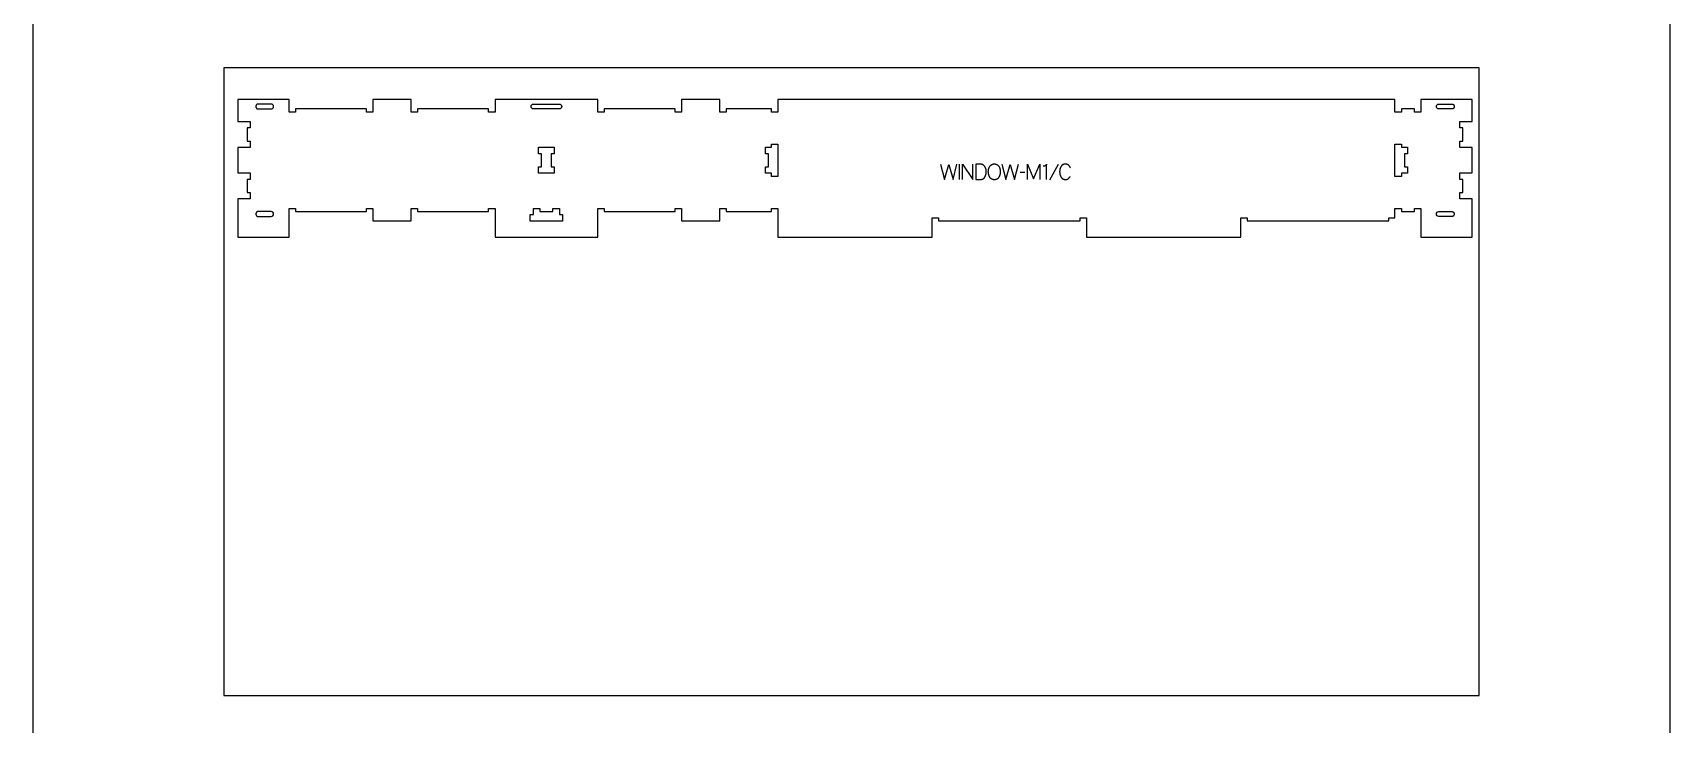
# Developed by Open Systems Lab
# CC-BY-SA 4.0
# Model space of a CAD drawing. Extents: x 0 to 4485, y 0 to 8771.
# Drawn here: x 0 to 3183, y 2387 to 3731 of the extents above; entities that cross this region are included whole.
import ezdxf

# ---------------------------------------------------------------- set-up
doc = ezdxf.new("R2010")
doc.units = 0
for name, color, linetype in [('0_SHEET_SPRUCEPLY_2440X122', 1, 'CONTINUOUS'), ('1_ANYTOOL_1MMDEEP_LABELS_S', 2, 'CONTINUOUS'), ('3_ANYTOOL_CUTTHROUGH_INSID', 4, 'CONTINUOUS'), ('4_ANYTOOL_CUTTHROUGH_OUTSI', 5, 'CONTINUOUS'), ('DONOTCUT', 7, 'CONTINUOUS')]:
    doc.layers.add(name, color=color, linetype=linetype)

msp = doc.modelspace()

# ---------------------------------------------------------------- linework, layer by layer
at = {"layer": '0_SHEET_SPRUCEPLY_2440X122'}
msp.add_lwpolyline([(371.7, 3662.6), (371.7, 2442.6), (2811.7, 2442.6), (2811.7, 3662.6)], close=True, dxfattribs=at)
at = {"layer": '1_ANYTOOL_1MMDEEP_LABELS_S', "color": 2}
for points in [[(1764.7, 3475.3), (1772.4, 3445.3), (1780.8, 3474.4), (1789.3, 3445.3), (1796.8, 3475.3)], [(1801.2, 3475.3), (1801.2, 3445.3)], [(1807.2, 3445.3), (1807.2, 3475.3), (1827.3, 3445.3), (1827.3, 3475.3)], [(1884.1, 3475.3), (1891.8, 3445.3), (1900.2, 3474.4), (1908.7, 3445.3), (1916.2, 3475.3)], [(1933.6, 3445.3), (1933.6, 3475.3), (1945.6, 3446.9), (1957.6, 3475.2), (1957.6, 3445.3)], [(1971, 3445.3), (1971, 3475.3), (1971, 3475.2), (1970.9, 3475), (1970.9, 3474.9), (1970.9, 3474.8), (1970.9, 3474.6), (1970.8, 3474.5), (1970.8, 3474.3), (1970.7, 3474.2), (1970.7, 3474.1), (1970.6, 3474), (1970.6, 3473.9), (1970.5, 3473.8), (1970.5, 3473.8), (1970.5, 3473.7), (1970.5, 3473.7), (1970.4, 3473.6), (1970.4, 3473.5), (1970.3, 3473.5), (1970.3, 3473.4), (1970.3, 3473.4), (1970.2, 3473.3), (1970.2, 3473.3), (1970.1, 3473.2), (1970.1, 3473.2), (1970.1, 3473.1), (1970, 3473.1), (1970, 3473), (1969.9, 3473), (1969.9, 3472.9), (1969.8, 3472.9), (1969.8, 3472.8), (1969.7, 3472.8), (1969.6, 3472.7), (1969.5, 3472.6), (1969.4, 3472.5), (1969.3, 3472.4), (1969.2, 3472.4), (1969.1, 3472.3), (1968.9, 3472.2), (1968.8, 3472.1), (1968.7, 3472.1), (1968.5, 3472), (1968.4, 3471.9), (1968.1, 3471.8), (1967.8, 3471.7), (1967.5, 3471.6), (1967.2, 3471.5), (1967, 3471.4), (1966.7, 3471.3), (1966.4, 3471.3), (1966.1, 3471.2), (1965.9, 3471.2), (1965.6, 3471.1), (1965.3, 3471.1), (1965.1, 3471), (1964.8, 3471), (1964.5, 3471), (1964.3, 3471), (1964, 3471)], [(1993.7, 3474.8), (1976.5, 3444.1)], [(2017.3, 3467.8), (2017.2, 3468.2), (2017, 3468.6), (2016.8, 3469), (2016.6, 3469.4), (2016.4, 3469.7), (2016.2, 3470.1), (2016, 3470.4), (2015.8, 3470.8), (2015.5, 3471.1), (2015.3, 3471.4), (2015, 3471.7), (2014.7, 3472), (2014.5, 3472.3), (2014.2, 3472.6), (2013.9, 3472.9), (2013.6, 3473.2), (2013.4, 3473.3), (2013.3, 3473.4), (2013.1, 3473.6), (2012.9, 3473.7), (2012.8, 3473.8), (2012.6, 3473.9), (2012.4, 3474), (2012.3, 3474.1), (2012.1, 3474.2), (2011.9, 3474.3), (2011.7, 3474.4), (2011.5, 3474.5), (2011.4, 3474.6), (2011.2, 3474.6), (2011, 3474.7), (2010.8, 3474.8), (2010.6, 3474.8), (2010.4, 3474.9), (2010.2, 3475), (2010, 3475), (2009.8, 3475.1), (2009.6, 3475.1), (2009.4, 3475.1), (2009.2, 3475.2), (2009, 3475.2), (2008.8, 3475.2), (2008.6, 3475.3), (2008.3, 3475.3), (2008.1, 3475.3), (2007.9, 3475.3), (2007.7, 3475.3), (2007.5, 3475.3), (2007.1, 3475.3), (2006.8, 3475.3), (2006.5, 3475.3), (2006.1, 3475.2), (2005.8, 3475.2), (2005.5, 3475.1), (2005.2, 3475.1), (2004.9, 3475), (2004.6, 3474.9), (2004.3, 3474.8), (2004, 3474.7), (2003.7, 3474.6), (2003.4, 3474.5), (2003.3, 3474.5), (2003.1, 3474.4), (2003, 3474.3), (2002.9, 3474.3), (2002.7, 3474.2), (2002.6, 3474.1), (2002.5, 3474.1), (2002.4, 3474), (2002.2, 3473.9), (2002.1, 3473.8), (2002, 3473.7), (2001.9, 3473.6), (2001.7, 3473.6), (2001.6, 3473.5), (2001.4, 3473.3), (2001.1, 3473.1), (2000.9, 3472.9), (2000.7, 3472.7), (2000.5, 3472.4), (2000.3, 3472.2), (2000.1, 3472), (1999.9, 3471.7), (1999.7, 3471.4), (1999.5, 3471.2), (1999.3, 3470.9), (1999.1, 3470.6), (1998.8, 3470), (1998.5, 3469.4), (1998.2, 3468.8), (1997.9, 3468.2), (1997.6, 3467.6), (1997.4, 3467), (1997.2, 3466.3), (1997, 3465.7), (1996.9, 3465), (1996.7, 3464.4), (1996.6, 3463.7), (1996.5, 3463.1), (1996.4, 3462.4), (1996.4, 3461.7), (1996.3, 3461), (1996.3, 3460.3), (1996.3, 3459.6), (1996.4, 3458.9), (1996.4, 3458.2), (1996.5, 3457.6), (1996.6, 3456.9), (1996.7, 3456.2), (1996.9, 3455.6), (1996.9, 3455.2), (1997, 3454.9), (1997.1, 3454.6), (1997.2, 3454.3), (1997.3, 3454), (1997.4, 3453.6), (1997.5, 3453.3), (1997.7, 3453), (1997.9, 3452.4), (1998.2, 3451.8), (1998.5, 3451.2), (1998.8, 3450.6), (1999.2, 3450), (1999.4, 3449.7), (1999.5, 3449.4), (1999.7, 3449.2), (1999.9, 3448.9), (2000.1, 3448.6), (2000.3, 3448.4), (2000.6, 3448.2), (2000.8, 3447.9), (2001, 3447.7), (2001.2, 3447.5), (2001.5, 3447.3), (2001.6, 3447.2), (2001.7, 3447.1), (2001.8, 3447), (2002, 3447), (2002.1, 3446.9), (2002.2, 3446.8), (2002.4, 3446.7), (2002.5, 3446.6), (2002.6, 3446.5), (2002.8, 3446.5), (2002.9, 3446.4), (2003, 3446.3), (2003.3, 3446.2), (2003.6, 3446.1), (2003.9, 3446), (2004.2, 3445.9), (2004.5, 3445.8), (2004.8, 3445.7), (2005.1, 3445.6), (2005.4, 3445.5), (2005.7, 3445.5), (2006.1, 3445.4), (2006.4, 3445.4), (2006.7, 3445.3), (2007.1, 3445.3), (2007.4, 3445.3), (2007.8, 3445.3), (2008.2, 3445.3), (2008.6, 3445.3), (2008.7, 3445.3), (2008.9, 3445.4), (2009.1, 3445.4), (2009.3, 3445.4), (2009.5, 3445.4), (2009.6, 3445.5), (2009.8, 3445.5), (2010, 3445.5), (2010.2, 3445.6), (2010.3, 3445.6), (2010.5, 3445.7), (2010.7, 3445.7), (2010.8, 3445.8), (2011, 3445.8), (2011.1, 3445.9), (2011.3, 3445.9), (2011.5, 3446), (2011.6, 3446.1), (2011.8, 3446.1), (2011.9, 3446.2), (2012.1, 3446.3), (2012.2, 3446.4), (2012.3, 3446.5), (2012.5, 3446.5), (2012.6, 3446.6), (2012.8, 3446.7), (2012.9, 3446.8), (2013, 3446.9), (2013.3, 3447.1), (2013.6, 3447.4), (2013.8, 3447.6), (2014.1, 3447.8), (2014.3, 3448), (2014.5, 3448.3), (2014.8, 3448.5), (2015, 3448.8), (2015.2, 3449.1), (2015.4, 3449.3), (2015.7, 3449.6), (2015.9, 3449.9), (2016.1, 3450.2), (2016.3, 3450.5), (2016.5, 3450.8), (2016.6, 3451.1)], [(1928.4, 3459.2), (1919.7, 3459.1)]]:
    msp.add_lwpolyline(points, dxfattribs=at)
for points in [[(1833.3, 3475.3), (1833.3, 3445.3), (1841.8, 3445.4), (1842.2, 3445.4), (1842.6, 3445.4), (1843, 3445.4), (1843.4, 3445.5), (1843.8, 3445.5), (1844.2, 3445.6), (1844.5, 3445.7), (1844.9, 3445.7), (1845.2, 3445.8), (1845.6, 3445.9), (1845.9, 3446), (1846.2, 3446.1), (1846.6, 3446.3), (1846.7, 3446.3), (1846.9, 3446.4), (1847, 3446.5), (1847.2, 3446.5), (1847.3, 3446.6), (1847.5, 3446.7), (1847.6, 3446.8), (1847.7, 3446.8), (1847.9, 3446.9), (1848, 3447), (1848.2, 3447.1), (1848.3, 3447.2), (1848.4, 3447.3), (1848.6, 3447.4), (1848.7, 3447.5), (1848.8, 3447.6), (1848.9, 3447.7), (1849.1, 3447.8), (1849.2, 3447.9), (1849.3, 3448), (1849.4, 3448.1), (1849.5, 3448.2), (1849.6, 3448.4), (1849.7, 3448.5), (1849.9, 3448.6), (1850, 3448.7), (1850.1, 3448.9), (1850.2, 3449), (1850.3, 3449.1), (1850.4, 3449.2), (1850.5, 3449.4), (1850.6, 3449.5), (1850.7, 3449.8), (1850.9, 3450.1), (1851.1, 3450.4), (1851.4, 3451), (1851.7, 3451.6), (1852, 3452.3), (1852.2, 3452.9), (1852.5, 3453.6), (1852.7, 3454.2), (1852.9, 3454.9), (1853, 3455.5), (1853.2, 3456.2), (1853.3, 3456.8), (1853.4, 3457.5), (1853.5, 3458.2), (1853.6, 3458.9), (1853.7, 3459.6), (1853.7, 3460.3), (1853.7, 3461), (1853.7, 3461.6), (1853.7, 3462.2), (1853.6, 3462.8), (1853.5, 3463.3), (1853.5, 3463.9), (1853.4, 3464.2), (1853.3, 3464.5), (1853.3, 3464.8), (1853.2, 3465), (1853.1, 3465.3), (1853.1, 3465.6), (1853, 3465.9), (1852.9, 3466.1), (1852.8, 3466.4), (1852.7, 3466.7), (1852.6, 3467), (1852.5, 3467.2), (1852.4, 3467.5), (1852.3, 3467.8), (1852.1, 3468.3), (1851.8, 3468.8), (1851.5, 3469.3), (1851.2, 3469.8), (1851, 3470.1), (1850.8, 3470.4), (1850.6, 3470.7), (1850.4, 3471), (1850.2, 3471.3), (1850, 3471.5), (1849.8, 3471.8), (1849.6, 3472), (1849.3, 3472.2), (1849.1, 3472.5), (1848.9, 3472.7), (1848.6, 3472.9), (1848.4, 3473.1), (1848.2, 3473.3), (1847.9, 3473.4), (1847.7, 3473.6), (1847.4, 3473.8), (1847.2, 3473.9), (1846.9, 3474.1), (1846.7, 3474.2), (1846.4, 3474.3), (1846.1, 3474.4), (1845.9, 3474.5), (1845.6, 3474.6), (1845.3, 3474.7), (1845, 3474.8), (1844.8, 3474.8), (1844.5, 3474.9), (1844.2, 3474.9), (1843.9, 3475), (1843.6, 3475), (1843.3, 3475), (1840.9, 3475.1), (1838.4, 3475.2), (1835.9, 3475.3)], [(1869.8, 3475.6), (1870.1, 3475.6), (1870.5, 3475.6), (1870.9, 3475.6), (1871.2, 3475.6), (1871.4, 3475.5), (1871.6, 3475.5), (1871.7, 3475.5), (1871.9, 3475.4), (1872.1, 3475.4), (1872.2, 3475.4), (1872.4, 3475.3), (1872.5, 3475.3), (1872.7, 3475.2), (1872.9, 3475.2), (1873, 3475.1), (1873.2, 3475.1), (1873.3, 3475), (1873.5, 3474.9), (1873.6, 3474.9), (1873.8, 3474.8), (1873.9, 3474.7), (1874, 3474.7), (1874.2, 3474.6), (1874.3, 3474.5), (1874.5, 3474.4), (1874.6, 3474.3), (1874.7, 3474.3), (1874.9, 3474.2), (1875.1, 3474), (1875.4, 3473.8), (1875.6, 3473.6), (1875.9, 3473.4), (1876.1, 3473.2), (1876.3, 3472.9), (1876.6, 3472.7), (1876.8, 3472.5), (1877, 3472.3), (1877.2, 3472), (1877.4, 3471.8), (1877.6, 3471.5), (1877.8, 3471.2), (1878, 3471), (1878.1, 3470.7), (1878.3, 3470.4), (1878.5, 3470.1), (1878.6, 3469.8), (1878.8, 3469.5), (1878.9, 3469.3), (1879.1, 3469), (1879.2, 3468.6), (1879.4, 3468.3), (1879.5, 3468), (1879.6, 3467.7), (1879.7, 3467.4), (1879.8, 3467.1), (1879.9, 3466.7), (1880, 3466.4), (1880.1, 3466.1), (1880.2, 3465.7), (1880.3, 3465.4), (1880.4, 3464.7), (1880.6, 3464), (1880.7, 3463.4), (1880.8, 3462.7), (1880.8, 3462.1), (1880.9, 3461.4), (1880.9, 3460.8), (1880.9, 3460.1), (1880.9, 3459.5), (1880.9, 3458.9), (1880.8, 3458.2), (1880.7, 3457.6), (1880.6, 3456.9), (1880.5, 3456.3), (1880.4, 3455.7), (1880.2, 3455), (1880, 3454.4), (1879.8, 3453.8), (1879.6, 3453.1), (1879.4, 3452.5), (1879.1, 3451.8), (1878.8, 3451.2), (1878.5, 3450.6), (1878.1, 3449.9), (1878, 3449.6), (1877.8, 3449.3), (1877.6, 3449), (1877.4, 3448.7), (1877.2, 3448.5), (1877, 3448.2), (1876.8, 3447.9), (1876.6, 3447.7), (1876.4, 3447.6), (1876.3, 3447.5), (1876.2, 3447.4), (1876.1, 3447.2), (1876, 3447.1), (1875.9, 3447), (1875.7, 3446.9), (1875.6, 3446.8), (1875.5, 3446.7), (1875.4, 3446.6), (1875.2, 3446.5), (1875.1, 3446.4), (1875, 3446.4), (1874.9, 3446.3), (1874.7, 3446.2), (1874.6, 3446.1), (1874.4, 3446), (1874.3, 3446), (1874.2, 3445.9), (1874, 3445.8), (1873.9, 3445.7), (1873.7, 3445.7), (1873.6, 3445.6), (1873.4, 3445.5), (1873.3, 3445.5), (1873.1, 3445.4), (1873, 3445.4), (1872.8, 3445.3), (1872.5, 3445.2), (1872.2, 3445.1), (1871.9, 3445.1), (1871.5, 3445), (1871.2, 3445), (1870.9, 3444.9), (1870.5, 3444.9), (1870.2, 3444.9), (1869.8, 3444.8), (1869.4, 3444.8), (1869, 3444.8), (1868.7, 3444.9), (1868.3, 3444.9), (1867.9, 3444.9), (1867.6, 3445), (1867.2, 3445), (1866.9, 3445.1), (1866.5, 3445.2), (1866.2, 3445.2), (1865.9, 3445.3), (1865.7, 3445.4), (1865.6, 3445.4), (1865.4, 3445.5), (1865.3, 3445.6), (1865.1, 3445.6), (1865, 3445.7), (1864.8, 3445.8), (1864.7, 3445.8), (1864.5, 3445.9), (1864.4, 3446), (1864.2, 3446), (1864.1, 3446.1), (1864, 3446.2), (1863.8, 3446.3), (1863.7, 3446.4), (1863.6, 3446.5), (1863.4, 3446.6), (1863.3, 3446.7), (1863.2, 3446.8), (1863, 3446.9), (1862.9, 3447), (1862.8, 3447.1), (1862.7, 3447.2), (1862.5, 3447.3), (1862.4, 3447.4), (1862.3, 3447.5), (1862.2, 3447.6), (1862.1, 3447.7), (1862, 3447.9), (1861.9, 3448), (1861.6, 3448.3), (1861.4, 3448.5), (1861.2, 3448.8), (1861, 3449.1), (1860.8, 3449.4), (1860.7, 3449.7), (1860.5, 3450), (1860.2, 3450.7), (1859.8, 3451.3), (1859.5, 3452), (1859.3, 3452.6), (1859, 3453.3), (1858.8, 3453.9), (1858.6, 3454.6), (1858.4, 3455.2), (1858.3, 3455.9), (1858.1, 3456.5), (1858, 3457.2), (1857.9, 3457.8), (1857.8, 3458.5), (1857.8, 3459.1), (1857.7, 3459.8), (1857.7, 3460.4), (1857.7, 3461.1), (1857.8, 3461.8), (1857.8, 3462.5), (1857.9, 3463.2), (1858, 3463.8), (1858.1, 3464.5), (1858.3, 3465.2), (1858.4, 3465.8), (1858.6, 3466.5), (1858.9, 3467.1), (1859.1, 3467.7), (1859.3, 3468.4), (1859.6, 3469), (1859.9, 3469.6), (1860.3, 3470.2), (1860.6, 3470.8), (1860.8, 3471.1), (1861, 3471.4), (1861.2, 3471.7), (1861.4, 3472), (1861.6, 3472.2), (1861.8, 3472.5), (1862, 3472.7), (1862.3, 3472.9), (1862.4, 3473), (1862.5, 3473.2), (1862.6, 3473.3), (1862.8, 3473.4), (1862.9, 3473.5), (1863, 3473.6), (1863.1, 3473.7), (1863.3, 3473.8), (1863.4, 3473.9), (1863.5, 3473.9), (1863.7, 3474), (1863.8, 3474.1), (1863.9, 3474.2), (1864.1, 3474.3), (1864.2, 3474.4), (1864.3, 3474.4), (1864.5, 3474.5), (1864.6, 3474.6), (1864.9, 3474.7), (1865.2, 3474.8), (1865.5, 3475), (1865.9, 3475.1), (1866.2, 3475.2), (1866.5, 3475.3), (1866.8, 3475.3), (1867.2, 3475.4), (1867.5, 3475.5), (1867.9, 3475.5), (1868.3, 3475.6), (1868.6, 3475.6), (1869, 3475.6), (1869.4, 3475.6)]]:
    msp.add_lwpolyline(points, close=True, dxfattribs=at)
at = {"layer": '3_ANYTOOL_CUTTHROUGH_INSID', "color": 4}
for points in [[(463.6, 3592), (437.8, 3592), (437.7, 3592), (437.6, 3592), (437.5, 3592), (437.4, 3592), (437.3, 3591.9), (437.2, 3591.9), (437.1, 3591.9), (437.1, 3591.9), (437, 3591.9), (436.9, 3591.8), (436.8, 3591.8), (436.7, 3591.8), (436.6, 3591.7), (436.5, 3591.7), (436.4, 3591.7), (436.3, 3591.6), (436.2, 3591.6), (436.1, 3591.5), (436, 3591.5), (435.9, 3591.4), (435.8, 3591.4), (435.7, 3591.3), (435.6, 3591.2), (435.6, 3591.2), (435.5, 3591.1), (435.4, 3591), (435.3, 3591), (435.2, 3590.9), (435.1, 3590.8), (435.1, 3590.7), (435, 3590.6), (434.9, 3590.5), (434.9, 3590.5), (434.8, 3590.4), (434.7, 3590.3), (434.7, 3590.2), (434.6, 3590.1), (434.5, 3590), (434.5, 3589.9), (434.4, 3589.8), (434.4, 3589.7), (434.3, 3589.6), (434.3, 3589.5), (434.2, 3589.4), (434.2, 3589.3), (434.1, 3589.2), (434.1, 3589.1), (434.1, 3589), (434, 3588.8), (434, 3588.7), (434, 3588.6), (434, 3588.5), (433.9, 3588.4), (433.9, 3588.3), (433.9, 3588.2), (433.9, 3588.1), (433.9, 3588), (433.9, 3587.9), (433.8, 3587.8), (433.8, 3587.7), (433.8, 3587.6), (433.8, 3587.4), (433.8, 3587.3), (433.8, 3587.2), (433.8, 3587.1), (433.8, 3587), (433.8, 3586.9), (433.8, 3586.8), (433.8, 3586.7), (433.9, 3586.6), (433.9, 3586.5), (433.9, 3586.4), (433.9, 3586.3), (433.9, 3586.2), (433.9, 3586.1), (434, 3585.9), (434, 3585.8), (434, 3585.7), (434, 3585.6), (434.1, 3585.5), (434.1, 3585.4), (434.1, 3585.3), (434.2, 3585.2), (434.2, 3585.1), (434.3, 3585), (434.3, 3584.9), (434.4, 3584.8), (434.4, 3584.7), (434.5, 3584.6), (434.5, 3584.5), (434.6, 3584.4), (434.7, 3584.3), (434.7, 3584.2), (434.8, 3584.1), (434.9, 3584), (434.9, 3583.9), (435, 3583.8), (435.1, 3583.7), (435.1, 3583.7), (435.2, 3583.6), (435.3, 3583.5), (435.4, 3583.4), (435.5, 3583.4), (435.6, 3583.3), (435.6, 3583.2), (435.7, 3583.2), (435.8, 3583.1), (435.9, 3583), (436, 3583), (436.1, 3582.9), (436.2, 3582.9), (436.3, 3582.8), (436.4, 3582.8), (436.5, 3582.8), (436.6, 3582.7), (436.7, 3582.7), (436.8, 3582.6), (436.9, 3582.6), (437, 3582.6), (437.1, 3582.6), (437.1, 3582.5), (437.2, 3582.5), (437.3, 3582.5), (437.4, 3582.5), (437.5, 3582.5), (437.6, 3582.5), (437.7, 3582.5), (437.8, 3582.5), (463.6, 3582.5, 1)], [(973.6, 3592), (1023.6, 3592, -1), (1023.6, 3582.5), (973.6, 3582.5, -1)], [(2733.6, 3592), (2759.3, 3592), (2759.4, 3592), (2759.5, 3592), (2759.6, 3592), (2759.7, 3592), (2759.8, 3591.9), (2759.9, 3591.9), (2760, 3591.9), (2760.1, 3591.9), (2760.2, 3591.9), (2760.3, 3591.8), (2760.4, 3591.8), (2760.5, 3591.8), (2760.6, 3591.7), (2760.7, 3591.7), (2760.8, 3591.7), (2760.9, 3591.6), (2761, 3591.6), (2761, 3591.5), (2761.1, 3591.5), (2761.2, 3591.4), (2761.3, 3591.4), (2761.4, 3591.3), (2761.5, 3591.2), (2761.6, 3591.2), (2761.7, 3591.1), (2761.8, 3591), (2761.8, 3591), (2761.9, 3590.9), (2762, 3590.8), (2762.1, 3590.7), (2762.1, 3590.6), (2762.2, 3590.5), (2762.3, 3590.5), (2762.3, 3590.4), (2762.4, 3590.3), (2762.5, 3590.2), (2762.5, 3590.1), (2762.6, 3590), (2762.7, 3589.9), (2762.7, 3589.8), (2762.8, 3589.7), (2762.8, 3589.6), (2762.9, 3589.5), (2762.9, 3589.4), (2762.9, 3589.3), (2763, 3589.2), (2763, 3589.1), (2763.1, 3589), (2763.1, 3588.8), (2763.1, 3588.7), (2763.1, 3588.6), (2763.2, 3588.5), (2763.2, 3588.4), (2763.2, 3588.3), (2763.2, 3588.2), (2763.3, 3588.1), (2763.3, 3588), (2763.3, 3587.9), (2763.3, 3587.8), (2763.3, 3587.7), (2763.3, 3587.6), (2763.3, 3587.4), (2763.3, 3587.3), (2763.3, 3587.2), (2763.3, 3587.1), (2763.3, 3587), (2763.3, 3586.9), (2763.3, 3586.8), (2763.3, 3586.7), (2763.3, 3586.6), (2763.3, 3586.5), (2763.3, 3586.4), (2763.2, 3586.3), (2763.2, 3586.2), (2763.2, 3586.1), (2763.2, 3585.9), (2763.1, 3585.8), (2763.1, 3585.7), (2763.1, 3585.6), (2763.1, 3585.5), (2763, 3585.4), (2763, 3585.3), (2762.9, 3585.2), (2762.9, 3585.1), (2762.9, 3585), (2762.8, 3584.9), (2762.8, 3584.8), (2762.7, 3584.7), (2762.7, 3584.6), (2762.6, 3584.5), (2762.5, 3584.4), (2762.5, 3584.3), (2762.4, 3584.2), (2762.3, 3584.1), (2762.3, 3584), (2762.2, 3583.9), (2762.1, 3583.8), (2762.1, 3583.7), (2762, 3583.7), (2761.9, 3583.6), (2761.8, 3583.5), (2761.8, 3583.4), (2761.7, 3583.4), (2761.6, 3583.3), (2761.5, 3583.2), (2761.4, 3583.2), (2761.3, 3583.1), (2761.2, 3583), (2761.1, 3583), (2761, 3582.9), (2761, 3582.9), (2760.9, 3582.8), (2760.8, 3582.8), (2760.7, 3582.8), (2760.6, 3582.7), (2760.5, 3582.7), (2760.4, 3582.6), (2760.3, 3582.6), (2760.2, 3582.6), (2760.1, 3582.6), (2760, 3582.5), (2759.9, 3582.5), (2759.8, 3582.5), (2759.7, 3582.5), (2759.6, 3582.5), (2759.5, 3582.5), (2759.4, 3582.5), (2759.3, 3582.5), (2733.6, 3582.5, -1)], [(463.6, 3373.5, 1), (463.6, 3383), (437.8, 3383), (437.7, 3383), (437.6, 3383), (437.5, 3383), (437.4, 3383), (437.3, 3382.9), (437.2, 3382.9), (437.1, 3382.9), (437.1, 3382.9), (437, 3382.9), (436.9, 3382.8), (436.8, 3382.8), (436.7, 3382.8), (436.6, 3382.7), (436.5, 3382.7), (436.4, 3382.7), (436.3, 3382.6), (436.2, 3382.6), (436.1, 3382.5), (436, 3382.5), (435.9, 3382.4), (435.8, 3382.4), (435.7, 3382.3), (435.6, 3382.2), (435.6, 3382.2), (435.5, 3382.1), (435.4, 3382), (435.3, 3382), (435.2, 3381.9), (435.1, 3381.8), (435.1, 3381.7), (435, 3381.6), (434.9, 3381.5), (434.9, 3381.5), (434.8, 3381.4), (434.7, 3381.3), (434.7, 3381.2), (434.6, 3381.1), (434.5, 3381), (434.5, 3380.9), (434.4, 3380.8), (434.4, 3380.7), (434.3, 3380.6), (434.3, 3380.5), (434.2, 3380.4), (434.2, 3380.3), (434.1, 3380.2), (434.1, 3380.1), (434.1, 3380), (434, 3379.8), (434, 3379.7), (434, 3379.6), (434, 3379.5), (433.9, 3379.4), (433.9, 3379.3), (433.9, 3379.2), (433.9, 3379.1), (433.9, 3379), (433.9, 3378.9), (433.8, 3378.8), (433.8, 3378.7), (433.8, 3378.6), (433.8, 3378.4), (433.8, 3378.3), (433.8, 3378.2), (433.8, 3378.1), (433.8, 3378), (433.8, 3377.9), (433.8, 3377.8), (433.8, 3377.7), (433.9, 3377.6), (433.9, 3377.5), (433.9, 3377.4), (433.9, 3377.3), (433.9, 3377.2), (433.9, 3377.1), (434, 3376.9), (434, 3376.8), (434, 3376.7), (434, 3376.6), (434.1, 3376.5), (434.1, 3376.4), (434.1, 3376.3), (434.2, 3376.2), (434.2, 3376.1), (434.3, 3376), (434.3, 3375.9), (434.4, 3375.8), (434.4, 3375.7), (434.5, 3375.6), (434.5, 3375.5), (434.6, 3375.4), (434.7, 3375.3), (434.7, 3375.2), (434.8, 3375.1), (434.9, 3375), (434.9, 3374.9), (435, 3374.8), (435.1, 3374.7), (435.1, 3374.7), (435.2, 3374.6), (435.3, 3374.5), (435.4, 3374.4), (435.5, 3374.4), (435.6, 3374.3), (435.6, 3374.2), (435.7, 3374.2), (435.8, 3374.1), (435.9, 3374), (436, 3374), (436.1, 3373.9), (436.2, 3373.9), (436.3, 3373.8), (436.4, 3373.8), (436.5, 3373.8), (436.6, 3373.7), (436.7, 3373.7), (436.8, 3373.6), (436.9, 3373.6), (437, 3373.6), (437.1, 3373.6), (437.1, 3373.5), (437.2, 3373.5), (437.3, 3373.5), (437.4, 3373.5), (437.5, 3373.5), (437.6, 3373.5), (437.7, 3373.5), (437.8, 3373.5)], [(2733.6, 3373.5, -1), (2733.6, 3383), (2759.3, 3383), (2759.4, 3383), (2759.5, 3383), (2759.6, 3383), (2759.7, 3383), (2759.8, 3382.9), (2759.9, 3382.9), (2760, 3382.9), (2760.1, 3382.9), (2760.2, 3382.9), (2760.3, 3382.8), (2760.4, 3382.8), (2760.5, 3382.8), (2760.6, 3382.7), (2760.7, 3382.7), (2760.8, 3382.7), (2760.9, 3382.6), (2761, 3382.6), (2761, 3382.5), (2761.1, 3382.5), (2761.2, 3382.4), (2761.3, 3382.4), (2761.4, 3382.3), (2761.5, 3382.2), (2761.6, 3382.2), (2761.7, 3382.1), (2761.8, 3382), (2761.8, 3382), (2761.9, 3381.9), (2762, 3381.8), (2762.1, 3381.7), (2762.1, 3381.6), (2762.2, 3381.5), (2762.3, 3381.5), (2762.3, 3381.4), (2762.4, 3381.3), (2762.5, 3381.2), (2762.5, 3381.1), (2762.6, 3381), (2762.7, 3380.9), (2762.7, 3380.8), (2762.8, 3380.7), (2762.8, 3380.6), (2762.9, 3380.5), (2762.9, 3380.4), (2762.9, 3380.3), (2763, 3380.2), (2763, 3380.1), (2763.1, 3380), (2763.1, 3379.8), (2763.1, 3379.7), (2763.1, 3379.6), (2763.2, 3379.5), (2763.2, 3379.4), (2763.2, 3379.3), (2763.2, 3379.2), (2763.3, 3379.1), (2763.3, 3379), (2763.3, 3378.9), (2763.3, 3378.8), (2763.3, 3378.7), (2763.3, 3378.6), (2763.3, 3378.4), (2763.3, 3378.3), (2763.3, 3378.2), (2763.3, 3378.1), (2763.3, 3378), (2763.3, 3377.9), (2763.3, 3377.8), (2763.3, 3377.7), (2763.3, 3377.6), (2763.3, 3377.5), (2763.3, 3377.4), (2763.2, 3377.3), (2763.2, 3377.2), (2763.2, 3377.1), (2763.2, 3376.9), (2763.1, 3376.8), (2763.1, 3376.7), (2763.1, 3376.6), (2763.1, 3376.5), (2763, 3376.4), (2763, 3376.3), (2762.9, 3376.2), (2762.9, 3376.1), (2762.9, 3376), (2762.8, 3375.9), (2762.8, 3375.8), (2762.7, 3375.7), (2762.7, 3375.6), (2762.6, 3375.5), (2762.5, 3375.4), (2762.5, 3375.3), (2762.4, 3375.2), (2762.3, 3375.1), (2762.3, 3375), (2762.2, 3374.9), (2762.1, 3374.8), (2762.1, 3374.7), (2762, 3374.7), (2761.9, 3374.6), (2761.8, 3374.5), (2761.8, 3374.4), (2761.7, 3374.4), (2761.6, 3374.3), (2761.5, 3374.2), (2761.4, 3374.2), (2761.3, 3374.1), (2761.2, 3374), (2761.1, 3374), (2761, 3373.9), (2761, 3373.9), (2760.9, 3373.8), (2760.8, 3373.8), (2760.7, 3373.8), (2760.6, 3373.7), (2760.5, 3373.7), (2760.4, 3373.6), (2760.3, 3373.6), (2760.2, 3373.6), (2760.1, 3373.6), (2760, 3373.5), (2759.9, 3373.5), (2759.8, 3373.5), (2759.7, 3373.5), (2759.6, 3373.5), (2759.5, 3373.5), (2759.4, 3373.5), (2759.3, 3373.5)]]:
    msp.add_lwpolyline(points, format="xyb", close=True, dxfattribs=at)
for points in [[(989.3, 3469.9), (989.3, 3495.4), (983.3, 3495.4), (983.3, 3507.9), (1013.8, 3507.9), (1013.8, 3495.4), (1007.8, 3495.4), (1007.8, 3469.9), (1013.8, 3469.9), (1013.8, 3457.4), (983.3, 3457.4), (983.3, 3469.9)], [(1448.8, 3451.4), (1436.3, 3451.4), (1436.3, 3457.4), (1424.3, 3457.4), (1424.3, 3469.9), (1430.3, 3469.9), (1430.3, 3495.4), (1424.3, 3495.4), (1424.3, 3507.9), (1436.3, 3507.9), (1436.3, 3513.9), (1448.8, 3513.9)], [(2648.6, 3513.9), (2660.8, 3513.9), (2660.8, 3507.9), (2672.8, 3507.9), (2672.8, 3495.4), (2666.8, 3495.4), (2666.8, 3469.9), (2672.8, 3469.9), (2672.8, 3457.4), (2660.8, 3457.4), (2660.8, 3451.4), (2648.3, 3451.4), (2648.3, 3513.9)], [(1011.3, 3383), (1011.3, 3389), (1023.8, 3389), (1023.8, 3377), (1029.8, 3377), (1029.8, 3364.5), (967.3, 3364.5), (967.3, 3377), (973.3, 3377), (973.3, 3389), (985.8, 3389), (985.8, 3383)]]:
    msp.add_lwpolyline(points, close=True, dxfattribs=at)
at = {"layer": '4_ANYTOOL_CUTTHROUGH_OUTSI', "color": 5}
msp.add_lwpolyline([(2798.3, 3600.5), (2698.8, 3600.5), (2698.8, 3576.5), (2686.3, 3576.5), (2686.3, 3582.5), (2660.8, 3582.5), (2660.8, 3576.5), (2648.3, 3576.5), (2648.3, 3600.5), (1448.8, 3600.5), (1448.8, 3576.5), (1436.3, 3576.5), (1436.3, 3582.5), (1348.3, 3582.5), (1348.3, 3576.5), (1335.8, 3576.5), (1335.8, 3600.5), (1261.3, 3600.5), (1261.3, 3576.5), (1248.8, 3576.5), (1248.8, 3582.5), (1110.8, 3582.5), (1110.8, 3576.5), (1098.3, 3576.5), (1098.3, 3600.5), (898.8, 3600.5), (898.8, 3576.5), (886.3, 3576.5), (886.3, 3582.5), (748.3, 3582.5), (748.3, 3576.5), (735.8, 3576.5), (735.8, 3600.5), (661.3, 3600.5), (661.3, 3576.5), (648.8, 3576.5), (648.8, 3582.5), (510.8, 3582.5), (510.8, 3576.5), (498.3, 3576.5), (498.3, 3600.5), (398.8, 3600.5), (398.8, 3558), (422.8, 3558), (422.8, 3545.5), (416.8, 3545.5), (416.8, 3520), (422.8, 3520), (422.8, 3507.5), (398.8, 3507.5), (398.8, 3458), (422.8, 3458), (422.8, 3445.5), (416.8, 3445.5), (416.8, 3420), (422.8, 3420), (422.8, 3407.5), (398.8, 3407.5), (398.8, 3333), (498.3, 3333), (498.3, 3389), (510.8, 3389), (510.8, 3383), (648.8, 3383), (648.8, 3389), (661.3, 3389), (661.3, 3365), (735.8, 3365), (735.8, 3389), (748.3, 3389), (748.3, 3383), (886.3, 3383), (886.3, 3389), (898.8, 3389), (898.8, 3333), (1098.3, 3333), (1098.3, 3389), (1110.8, 3389), (1110.8, 3383), (1248.8, 3383), (1248.8, 3389), (1261.3, 3389), (1261.3, 3365), (1335.8, 3365), (1335.8, 3389), (1348.3, 3389), (1348.3, 3383), (1436.3, 3383), (1436.3, 3389), (1448.8, 3389), (1448.8, 3333), (1748.3, 3333), (1748.3, 3371), (1760.8, 3371), (1760.8, 3365), (2036.3, 3365), (2036.3, 3371), (2048.8, 3371), (2048.8, 3333), (2348.3, 3333), (2348.3, 3371), (2360.8, 3371), (2360.8, 3365), (2636.3, 3365), (2636.3, 3371), (2648.3, 3371), (2648.3, 3389), (2660.8, 3389), (2660.8, 3383), (2686.3, 3383), (2686.3, 3389), (2698.8, 3389), (2698.8, 3333), (2798.3, 3333), (2798.3, 3407.5), (2774.3, 3407.5), (2774.3, 3420), (2780.3, 3420), (2780.3, 3445.5), (2774.3, 3445.5), (2774.3, 3458), (2798.3, 3458), (2798.3, 3507.5), (2774.3, 3507.5), (2774.3, 3520), (2780.3, 3520), (2780.3, 3545.5), (2774.3, 3545.5), (2774.3, 3558), (2798.3, 3558)], close=True, dxfattribs=at)
at = {"layer": 'DONOTCUT'}
msp.add_lwpolyline([(0, 0), (3183.4, 0), (3183.4, 5593.4), (0, 5593.4)], close=True, dxfattribs=at)

doc.saveas('drawing.dxf')
